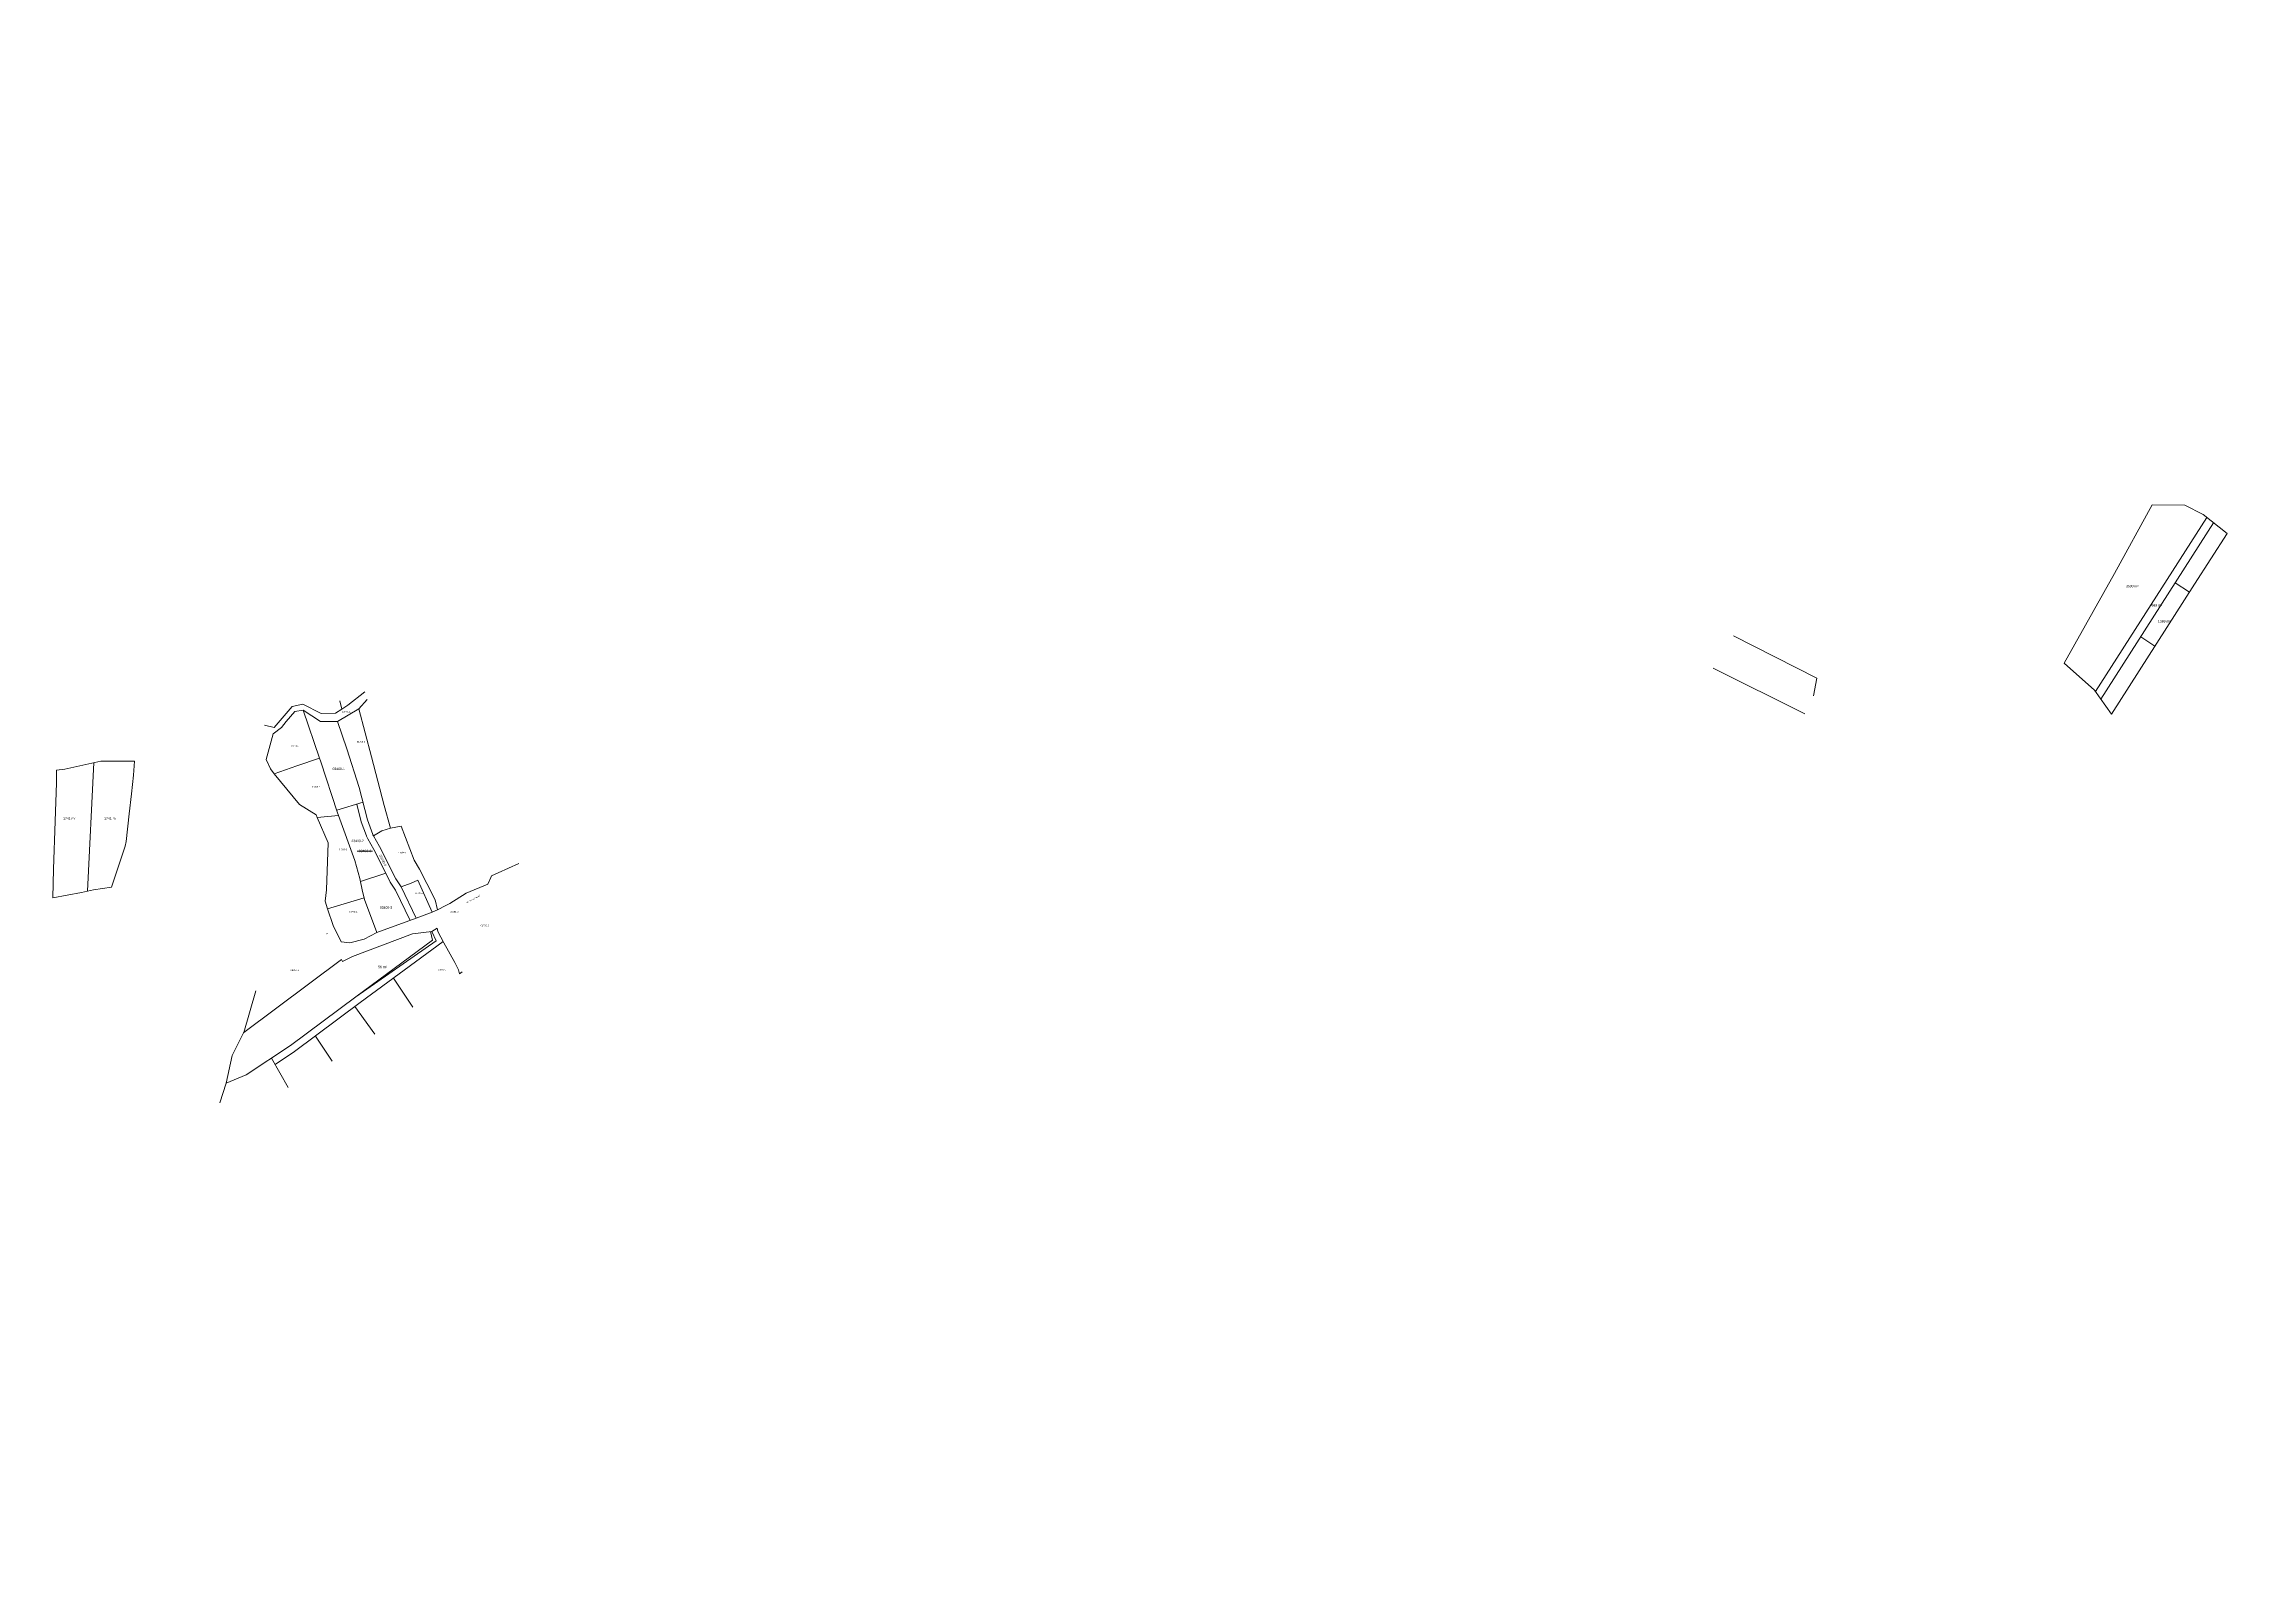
# Paper-space layout 'Layout1' of a CAD drawing. Header units: metres. Extents: x 29 to 262, y 20 to 183.
# The model-space entities are those that its viewports show. They can reach past a viewport. Long polylines and large blocks are cut down to what shows.
import ezdxf

# ---------------------------------------------------------------- set-up
doc = ezdxf.new("R2010")
doc.units = ezdxf.units.M
doc.layers.get('0').update_dxf_attribs({"lineweight": 0})
for name, color, linetype, lineweight in [('mahmuti-oborri', 1, 'Continuous', 0), ('Ndarjet', 1, 'Continuous', 0), ('Nr-Kojshi', 251, 'Continuous', 0), ('Nr-Ri', 1, 'Continuous', 0), ('Parc-Kojshi', 251, 'Continuous', 0), ('Parc-Re', 1, 'Continuous', 0), ('ParcReNet_12', 4, 'Continuous', 0), ('Pikat Ndarjes garb', 1, 'Continuous', 0), ('sip', 1, 'Continuous', 0)]:
    doc.layers.add(name, color=color, linetype=linetype, lineweight=lineweight)
doc.layers.get('mahmuti-oborri').freeze()
doc.styles.get("Standard").update_dxf_attribs({"font": 'arial.ttf'})

msp = doc.modelspace()

# ---------------------------------------------------------------- linework, layer by layer
at = {"layer": 'Ndarjet', "flags": 128}
for points in [[(7515638.2, 4686751.4), (7515569.3, 4686643.7)], [(7515642.4, 4686748.1), (7515572.6, 4686638.9)], [(7515627.6, 4686705.2), (7515618.7, 4686711)], [(7515345.3, 4686678.1), (7515396.8, 4686652), (7515394.9, 4686641.1)], [(7515606.1, 4686671.8), (7515597.3, 4686677.5)], [(7515389.4, 4686629.9), (7515332.7, 4686658.2)], [(7514326.5, 4686520.1), (7514330.5, 4686599.7)], [(7514511.2, 4686531.3), (7514503.8, 4686545.9), (7514500, 4686552.6), (7514499.2, 4686554.1), (7514499.2, 4686554.4), (7514495.9, 4686563.1), (7514493.2, 4686574)], [(7514526.2, 4686502), (7514517.2, 4686520.8), (7514513.9, 4686525.8), (7514511.2, 4686531.3)], [(7514442.7, 4686413), (7514454.8, 4686421), (7514495.3, 4686451.2), (7514546.7, 4686489)], [(7514440.5, 4686416.9), (7514450.7, 4686398.7)]]:
    msp.add_lwpolyline(points, dxfattribs=at)
for points, elevation in [([(7514480.8, 4686570.2), (7514497.1, 4686575.2)], 589.5), ([(7514495.6, 4686526.1), (7514511.2, 4686531.3)], 590.7)]:
    msp.add_lwpolyline(points, dxfattribs=dict(at, elevation=elevation))
at = {"layer": 'Ndarjet', "color": 6, "elevation": 591.3, "flags": 128}
for points in [[(7514540.2, 4686489.8), (7514492.6, 4686454.8)], [(7514540.2, 4686489.8), (7514538.9, 4686495.2)]]:
    msp.add_lwpolyline(points, dxfattribs=at)
at = {"layer": 'Parc-Kojshi'}
for points in [[(7514498.3, 4686643.5), (7514487.8, 4686635.2)], [(7514494.6, 4686633.1), (7514499.6, 4686638.7)], [(7514453.2, 4686634.4), (7514442.1, 4686621.5)], [(7514446.7, 4686621.5), (7514449.6, 4686625.1)], [(7514449.6, 4686625.1), (7514454.9, 4686631.3)], [(7514459.8, 4686635.9), (7514453.2, 4686634.4)], [(7514454.9, 4686631.3), (7514460, 4686632.1)], [(7514471.3, 4686630.1), (7514459.8, 4686635.9)], [(7514480, 4686630.4), (7514471.3, 4686630.1)], [(7514484.1, 4686632.7), (7514480, 4686630.4)], [(7514481.4, 4686625.2), (7514494.6, 4686633.1)], [(7514484.1, 4686632.7), (7514482.8, 4686638)], [(7514487.8, 4686635.2), (7514484.1, 4686632.7)], [(7514502.3, 4686603.3), (7514494.6, 4686633.1)], [(7514442.1, 4686621.5), (7514436.1, 4686622.9)], [(7514437.1, 4686601.7), (7514441.6, 4686617.6)], [(7514441.6, 4686617.6), (7514446.7, 4686621.5)], [(7514439.8, 4686595.8), (7514437.1, 4686601.7)], [(7514442.2, 4686592.8), (7514456.2, 4686597.7)], [(7514456.2, 4686597.7), (7514470.2, 4686602.5)], [(7514470.2, 4686602.5), (7514471, 4686600.1)], [(7514510.1, 4686573.2), (7514502.3, 4686603.3)], [(7514442.2, 4686592.8), (7514439.8, 4686595.8)], [(7514457.9, 4686573.7), (7514442.2, 4686592.8)], [(7514468.1, 4686567.5), (7514457.9, 4686573.7)], [(7514514.1, 4686559.1), (7514510.1, 4686573.2)], [(7514468.8, 4686565.8), (7514468.1, 4686567.5)], [(7514468.8, 4686565.8), (7514481.9, 4686567)], [(7514475.6, 4686550), (7514468.8, 4686565.8)], [(7514508.8, 4686557.6), (7514503.5, 4686554.5)], [(7514514.1, 4686559.1), (7514508.8, 4686557.6)], [(7514520.8, 4686560.3), (7514514.1, 4686559.1)], [(7514528.8, 4686539.3), (7514520.8, 4686560.3)], [(7514474.5, 4686521), (7514475.6, 4686550)], [(7514503.2, 4686555.2), (7514503.2, 4686555.1)], [(7514503.2, 4686555.1), (7514503.5, 4686554.5)], [(7514532.1, 4686533.8), (7514528.8, 4686539.3)], [(7514536.6, 4686525), (7514532.1, 4686533.8)], [(7514576.7, 4686529.7), (7514576.2, 4686528.7)], [(7514580.8, 4686531.5), (7514576.7, 4686529.7)], [(7514593.6, 4686537.2), (7514580.8, 4686531.5)], [(7514473.7, 4686513.9), (7514474.5, 4686521)], [(7514520.7, 4686522.8), (7514526.9, 4686525.2)], [(7514526.9, 4686525.2), (7514531.1, 4686526.9)], [(7514531.1, 4686526.9), (7514540, 4686507.2)], [(7514541.7, 4686514.9), (7514536.6, 4686525)], [(7514550.9, 4686512.5), (7514560.9, 4686518.9)], [(7514574.4, 4686524.5), (7514560.9, 4686518.9)], [(7514576.2, 4686528.7), (7514574.4, 4686524.5)], [(7514475.2, 4686509.2), (7514473.7, 4686513.9)], [(7514497.8, 4686516), (7514475.2, 4686509.2)], [(7514475.2, 4686509.2), (7514478.6, 4686498.9)], [(7514540, 4686507.2), (7514530, 4686503.4)], [(7514543.2, 4686508.7), (7514540, 4686507.2)], [(7514543.2, 4686508.7), (7514541.7, 4686514.9)], [(7514548.4, 4686511.2), (7514543.2, 4686508.7)], [(7514550.9, 4686512.5), (7514548.4, 4686511.2)], [(7514474.9, 4686493.7), (7514474.8, 4686494)], [(7514478.6, 4686498.9), (7514483.5, 4686488.8)], [(7514488.9, 4686488.2), (7514497.9, 4686490.5)], [(7514527.7, 4686493.8), (7514490.6, 4686479.8)], [(7514492.6, 4686454.8), (7514542.4, 4686489.5)], [(7514497.9, 4686490.5), (7514505.7, 4686494.5)], [(7514539.8, 4686495.3), (7514527.7, 4686493.8)], [(7514539.8, 4686495.3), (7514543.1, 4686497.2)], [(7514542.4, 4686489.5), (7514539.8, 4686495.3)], [(7514543.5, 4686495.2), (7514543.1, 4686497.2)], [(7514547.1, 4686488.2), (7514543.5, 4686495.2)], [(7514483.8, 4686477.9), (7514423.3, 4686432.8)], [(7514483.5, 4686488.8), (7514488.9, 4686488.2)], [(7514484.5, 4686476.6), (7514483.8, 4686477.9)], [(7514490.6, 4686479.8), (7514484.5, 4686476.6)], [(7514553.9, 4686476.1), (7514547.1, 4686488.2)], [(7514556.1, 4686471.5), (7514553.9, 4686476.1)], [(7514556.8, 4686469), (7514556.1, 4686471.5)], [(7514558.4, 4686470.2), (7514556.8, 4686469)], [(7514423.3, 4686432.8), (7514430.7, 4686458.5)], [(7514452.2, 4686424.7), (7514492.6, 4686454.8)], [(7514416.2, 4686418.4), (7514423.2, 4686432.4)], [(7514423.2, 4686432.4), (7514423.3, 4686432.8)], [(7514424.8, 4686406.6), (7514452.2, 4686424.7)], [(7514412.5, 4686401.4), (7514416.2, 4686418.4)], [(7514408.5, 4686389.1), (7514412.5, 4686401.4)], [(7514412.5, 4686401.4), (7514424.8, 4686406.6)]]:
    msp.add_lwpolyline(points, dxfattribs=at)
at = {"layer": 'Parc-Re'}
msp.add_line((7514493.5, 4686544.9), (7514503, 4686545), dxfattribs=at)
at = {"layer": 'Parc-Re', "color": 0, "flags": 128}
msp.add_lwpolyline([(7514520.7, 4686522.8), (7514517.4, 4686527.9), (7514507.4, 4686547.8), (7514503.5, 4686554.5), (7514503.2, 4686555.1), (7514503.2, 4686555.2), (7514499.8, 4686564.3), (7514494.8, 4686584.3), (7514487, 4686608.3), (7514481.4, 4686625.2), (7514470.8, 4686625.2), (7514460, 4686632.1), (7514470.2, 4686602.5), (7514471, 4686600.1), (7514481.1, 4686569.3), (7514481.9, 4686567), (7514492, 4686539.1), (7514495.2, 4686528.1), (7514496.7, 4686520), (7514497.8, 4686516), (7514498.1, 4686515), (7514505.7, 4686494.5), (7514530, 4686503.4)], close=True, dxfattribs=at)
at = {"layer": 'ParcReNet_12', "flags": 128}
for points in [[(7515568.7, 4686644.5), (7515579.2, 4686629.6), (7515590.1, 4686646.8), (7515630.7, 4686710.1), (7515650.8, 4686741.5), (7515635.9, 4686753.3), (7515624.7, 4686759.1), (7515604.5, 4686759.3), (7515581, 4686716.8), (7515549.9, 4686661.3)], [(7514494.8, 4686584.3), (7514487, 4686608.3), (7514481.4, 4686625.2), (7514470.8, 4686625.2), (7514460, 4686632.1), (7514470.2, 4686602.5), (7514471, 4686600.1), (7514481.1, 4686569.3), (7514481.9, 4686567), (7514492, 4686539.1), (7514495.2, 4686528.1), (7514496.7, 4686520), (7514497.8, 4686516), (7514498.1, 4686515), (7514505.7, 4686494.5), (7514530, 4686503.4), (7514520.7, 4686522.8), (7514517.4, 4686527.9), (7514507.4, 4686547.8), (7514503.5, 4686554.5), (7514503.2, 4686555.1), (7514503.2, 4686555.2), (7514499.8, 4686564.3)], [(7514350.5, 4686551), (7514352.4, 4686568.1), (7514353.8, 4686580.3), (7514355.1, 4686592), (7514355.7, 4686600.7), (7514334.8, 4686600.6), (7514312.6, 4686595.7), (7514307.5, 4686595.1), (7514307.4, 4686587.2), (7514306.6, 4686563.5), (7514305.6, 4686533.7), (7514305.1, 4686516), (7514322.8, 4686519.4), (7514330.4, 4686520.9), (7514341.5, 4686522.6), (7514349.9, 4686548)]]:
    msp.add_lwpolyline(points, close=True, dxfattribs=at)
at = {"layer": 'Pikat Ndarjes garb', "flags": 128}
for points in [[(7514527.9, 4686448.4), (7514515.9, 4686466.4)], [(7514504.4, 4686431.6), (7514492.1, 4686448.8)], [(7514478.1, 4686414.9), (7514467.6, 4686430.5)]]:
    msp.add_lwpolyline(points, dxfattribs=at)

# ---------------------------------------------------------------- texts
msp.add_text('Rr. "Jashar Topalli"', height=0.8, rotation=28.7517).set_placement((7514561.5, 4686512.7))
at = {"layer": 'Nr-Kojshi'}
for s, p in [('03229-0', (7514484.1, 4686630.4)), ('01700-0', (7514493.3, 4686612.1)), ('01709-1', (7514452.7, 4686609.5)), ('01709-2', (7514465.4, 4686584.2)), ('01709-3', (7514482.1, 4686545.4)), ('01699-0', (7514518.6, 4686543.5)), ('01701-0', (7514529.3, 4686518.5)), ('01708-0', (7514488.6, 4686506.8)), ('01691-0', (7514551, 4686506.9)), ('01703-2', (7514569.9, 4686498.4)), ('03361-2', (7514452.3, 4686470.8)), ('01703-1', (7514543.9, 4686470.9))]:
    msp.add_text(s, height=1, dxfattribs=at).set_placement(p)
at = {"layer": 'Nr-Ri'}
for s, p in [('03400-1', (7514478.2, 4686595.1)), ('03400-2', (7514489.9, 4686550.5)), ('03400-3', (7514507.5, 4686509.3))]:
    msp.add_text(s, height=1.5, dxfattribs=at).set_placement(p)
msp.add_text('03400-4', height=1.5, rotation=296.584, dxfattribs=at).set_placement((7514507, 4686542.3))
at = {"layer": 'ParcReNet_12', "color": 0}
msp.add_text('03400-0', height=1.5, dxfattribs=at).set_placement((7514494.5, 4686544.3))
at = {"layer": 'sip'}
for s, p in [('3590 m²', (7515588.2, 4686708.2)), ('689 m²', (7515604, 4686696.3)), ('1389 m²', (7515608, 4686686.4)), ('1741 m²', (7514311.5, 4686564.4)), ('1741 m²', (7514336.9, 4686564.4)), ('56 m²', (7514506.4, 4686472.5))]:
    msp.add_text(s, height=1.5, dxfattribs=at).set_placement(p)

psp = doc.layouts.get("Layout1")

# ---------------------------------------------------------------- viewports
at = {"layer": 'mahmuti-oborri', "view_target_point": (370776.43, 310629.57)}
psp.add_viewport(center=(145.33, 101.83), size=(232.53, 162.9325), view_center_point=(7144201.55, 4375939.57), view_height=950.7209, dxfattribs=at)

doc.saveas('drawing.dxf')
